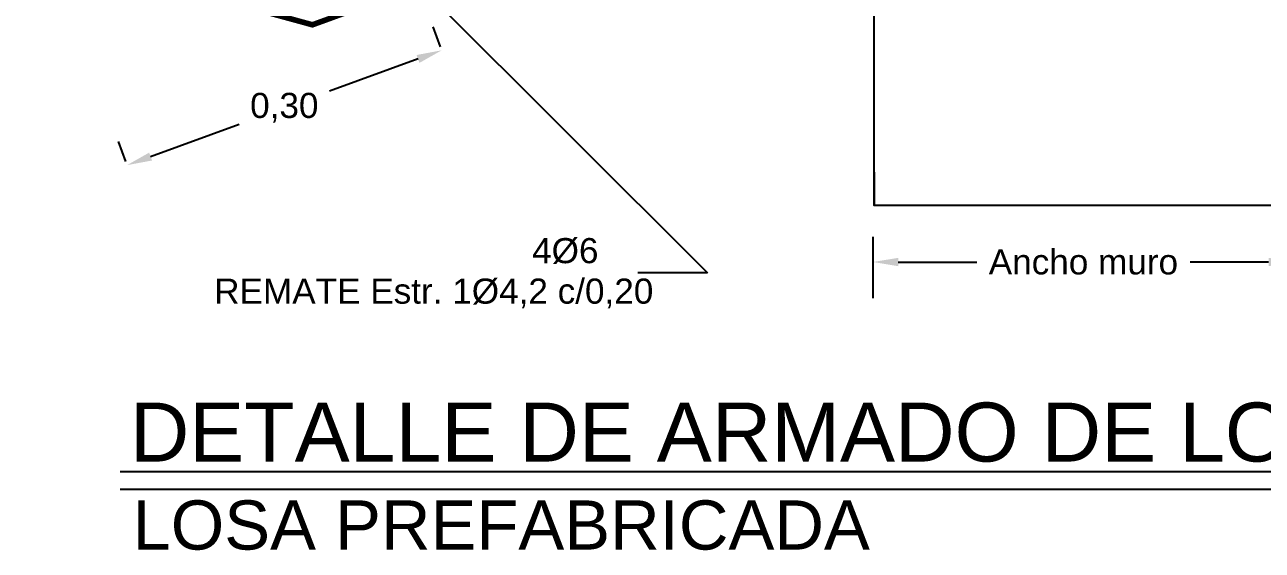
# Model space of a CAD drawing. Header units: inches. Extents: x -370 to 18, y -197 to 199.
# Drawn here: x -239.64 to -230.78, y -32.56 to -28.8 of the extents above; entities that cross this region are included whole.
import ezdxf
from ezdxf.enums import TextEntityAlignment as Align

# ---------------------------------------------------------------- set-up
doc = ezdxf.new("R2010")
doc.units = ezdxf.units.IN
doc.header["$MEASUREMENT"] = 0
doc.header["$PDMODE"] = 34
doc.header["$PDSIZE"] = 0.2
for name, color, linetype in [('2', 2, 'Continuous'), ('3', 3, 'Continuous'), ('6', 6, 'Continuous'), ('TRAMAS', 7, 'Continuous')]:
    doc.layers.add(name, color=color, linetype=linetype)
doc.styles.add('ARIAL', font='arial.ttf', dxfattribs={"height": 0.14})
doc.styles.get("Standard").update_dxf_attribs({"font": 'arial.ttf'})
doc.dimstyles.get("Standard").update_dxf_attribs({"dimtxt": 0.18, "dimasz": 0.18, "dimexe": 0.18, "dimexo": 0.0625, "dimgap": 0.09, "dimtad": 0, "dimtih": 1, "dimtoh": 1, "dimdec": 4, "dimzin": 0, "dimdsep": 46, "dimtxsty": 'Standard', "dimcen": 0.09, "dimadec": 0, "dimazin": 0, "dimtfac": 1, "dimtdec": 4, "dimtofl": 0, "dimtmove": 0, "dimatfit": 3, "dimfxl": 1, "dimtolj": 1, "dimtzin": 0, "dimarcsym": 0})

# ---------------------------------------------------------------- blocks, each defined once
blk = doc.blocks.new('*D582')
at = {"color": 0, "lineweight": -2, "transparency": 16777216}
for p, q in [((6.968, 0.0684), (6.968, 0.5086)), ((9.9798, 0.0684), (9.9798, 0.5086)), ((7.148, 0.3286), (7.7107, 0.3286)), ((9.7998, 0.3286), (9.2371, 0.3286))]:
    blk.add_line(p, q, dxfattribs=at)
at = {"color": 0, "transparency": 16777216}
for points in [[(7.148, 0.3586), (7.148, 0.2986), (6.968, 0.3286)], [(9.7998, 0.3586), (9.7998, 0.2986), (9.9798, 0.3286)]]:
    blk.add_solid(points, dxfattribs=at)
at = {"layer": 'DEFPOINTS', "color": 0, "transparency": 16777216}
for p in [(9.9798, 0.3286), (6.968, 0.0059), (9.9798, 0.0059)]:
    blk.add_point(p, dxfattribs=at)
at = {"color": 0, "transparency": 16777216, "insert": (8.4739, 0.3286), "char_height": 0.18, "attachment_point": 5}
blk.add_mtext('\\A1;Ancho muro', dxfattribs=at)
blk = doc.blocks.new('*D583')
at = {"color": 0, "lineweight": -2, "transparency": 16777216}
for p, q in [((3.8701, 1.8708), (3.8175, 2.0147)), ((3.7102, 1.7839), (3.0763, 1.5523)), ((1.7955, 1.0844), (2.4294, 1.316)), ((1.6172, 1.0478), (1.5647, 1.1917))]:
    blk.add_line(p, q, dxfattribs=at)
at = {"color": 0, "transparency": 16777216}
for points in [[(3.6999, 1.8121), (3.7205, 1.7557), (3.8793, 1.8457)], [(1.7852, 1.1126), (1.8058, 1.0562), (1.6264, 1.0226)]]:
    blk.add_solid(points, dxfattribs=at)
at = {"layer": 'DEFPOINTS', "color": 0, "transparency": 16777216}
for p in [(3.8793, 1.8457), (3.8915, 1.8121), (1.6387, 0.9891)]:
    blk.add_point(p, dxfattribs=at)
at = {"color": 0, "transparency": 16777216, "insert": (2.7528, 1.4341), "char_height": 0.18, "attachment_point": 5}
blk.add_mtext('\\A1;0,30', dxfattribs=at)
blk = doc.blocks.new('A$C19EF2EDB')
for p, q in [((3.7186, 2.31261), (5.78249, 0.25101)), ((5.78249, 0.25101), (5.28415, 0.25101))]:
    blk.add_line(p, q)
blk.add_lwpolyline([(14.1976, 7.72254, 0.04016, 0.04016, 0), (14.1976, 7.72254, 0.04016, 0.04016, 0), (14.1976, 7.72254, 0.04016, 0.04016, 0), (0.9202, 2.89507, 0.04016, 0.04016, 0), (1.09188, 2.42337, 0.04016, 0.04016, 0), (1.27842, 2.44039, 0.03492, 0.03492, -2.6324279), (1.41088, 2.45127, 0.04016, 0.04016, 0), (1.41088, 2.45127, 0.04016, 0.04016, 0), (2.95427, 2.02861, 0.04016, 0.04016, 0), (2.95427, 2.02861, 0.04016, 0.04016, 0), (2.95427, 2.02861, 0.04016, 0.04016, 0), (6.97657, 3.49748, 0.04016, 0.04016, 0)], format="xyseb")
blk.add_lwpolyline([(6.97657, 3.49748), (9.98857, 3.49748), (9.98857, 0.7344), (6.97657, 0.7344)], close=True)
blk.add_lwpolyline([(6.97672, 0.97282), (6.97672, 0.7344)])
at = {"color": 1}
for s, p in [('4%%c6', (4.52683, 0.41017)), ('REMATE Estr. 1%%C4,2 c/0,20', (2.2508, 0.12))]:
    blk.add_text(s, height=0.18, dxfattribs=at).set_placement(p, align=Align.MIDDLE_LEFT)
dim = blk.add_aligned_dim(p1=(1.63868, 0.98909), p2=(3.8915, 1.81213), distance=0.0357, text='0,30', dimstyle='Standard', override={"dimdec": 4, "dimtdec": 4, "dimtmove": 0})
dim.commit()
dim.dimension.update_dxf_attribs({"geometry": '*D583', "text_midpoint": (2.75284, 1.43414)})
dim = blk.add_linear_dim(base=(9.97984, 0.32859), p1=(6.96799, 0.00587), p2=(9.97984, 0.00587), text='Ancho muro', dimstyle='Standard', override={"dimdec": 4, "dimtdec": 4, "dimtmove": 0})
dim.commit()
dim.dimension.update_dxf_attribs({"geometry": '*D582', "text_midpoint": (8.47392, 0.32859), "dimtype": 160})

msp = doc.modelspace()

# ---------------------------------------------------------------- linework, layer by layer
at = {"layer": '2'}
msp.add_line((-224.70436, -32.12752), (-238.95323, -32.12752), dxfattribs=at)
at = {"layer": '6'}
msp.add_line((-225.08555, -32.00072), (-238.95323, -32.00072), dxfattribs=at)

# ---------------------------------------------------------------- block references
at = {"layer": 'TRAMAS'}
msp.add_blockref('A$C19EF2EDB', (-240.53178, -30.82661), dxfattribs=at)

# ---------------------------------------------------------------- texts
at = {"layer": '3', "style": 'ARIAL'}
for s, height, p in [('DETALLE DE ARMADO DE LOSA INCLINADA', 0.4226649, (-238.88566, -31.92803)), ('LOSA PREFABRICADA', 0.3523512, (-238.8656, -32.55888))]:
    msp.add_text(s, height=height, dxfattribs=at).set_placement(p)

doc.saveas('drawing.dxf')
